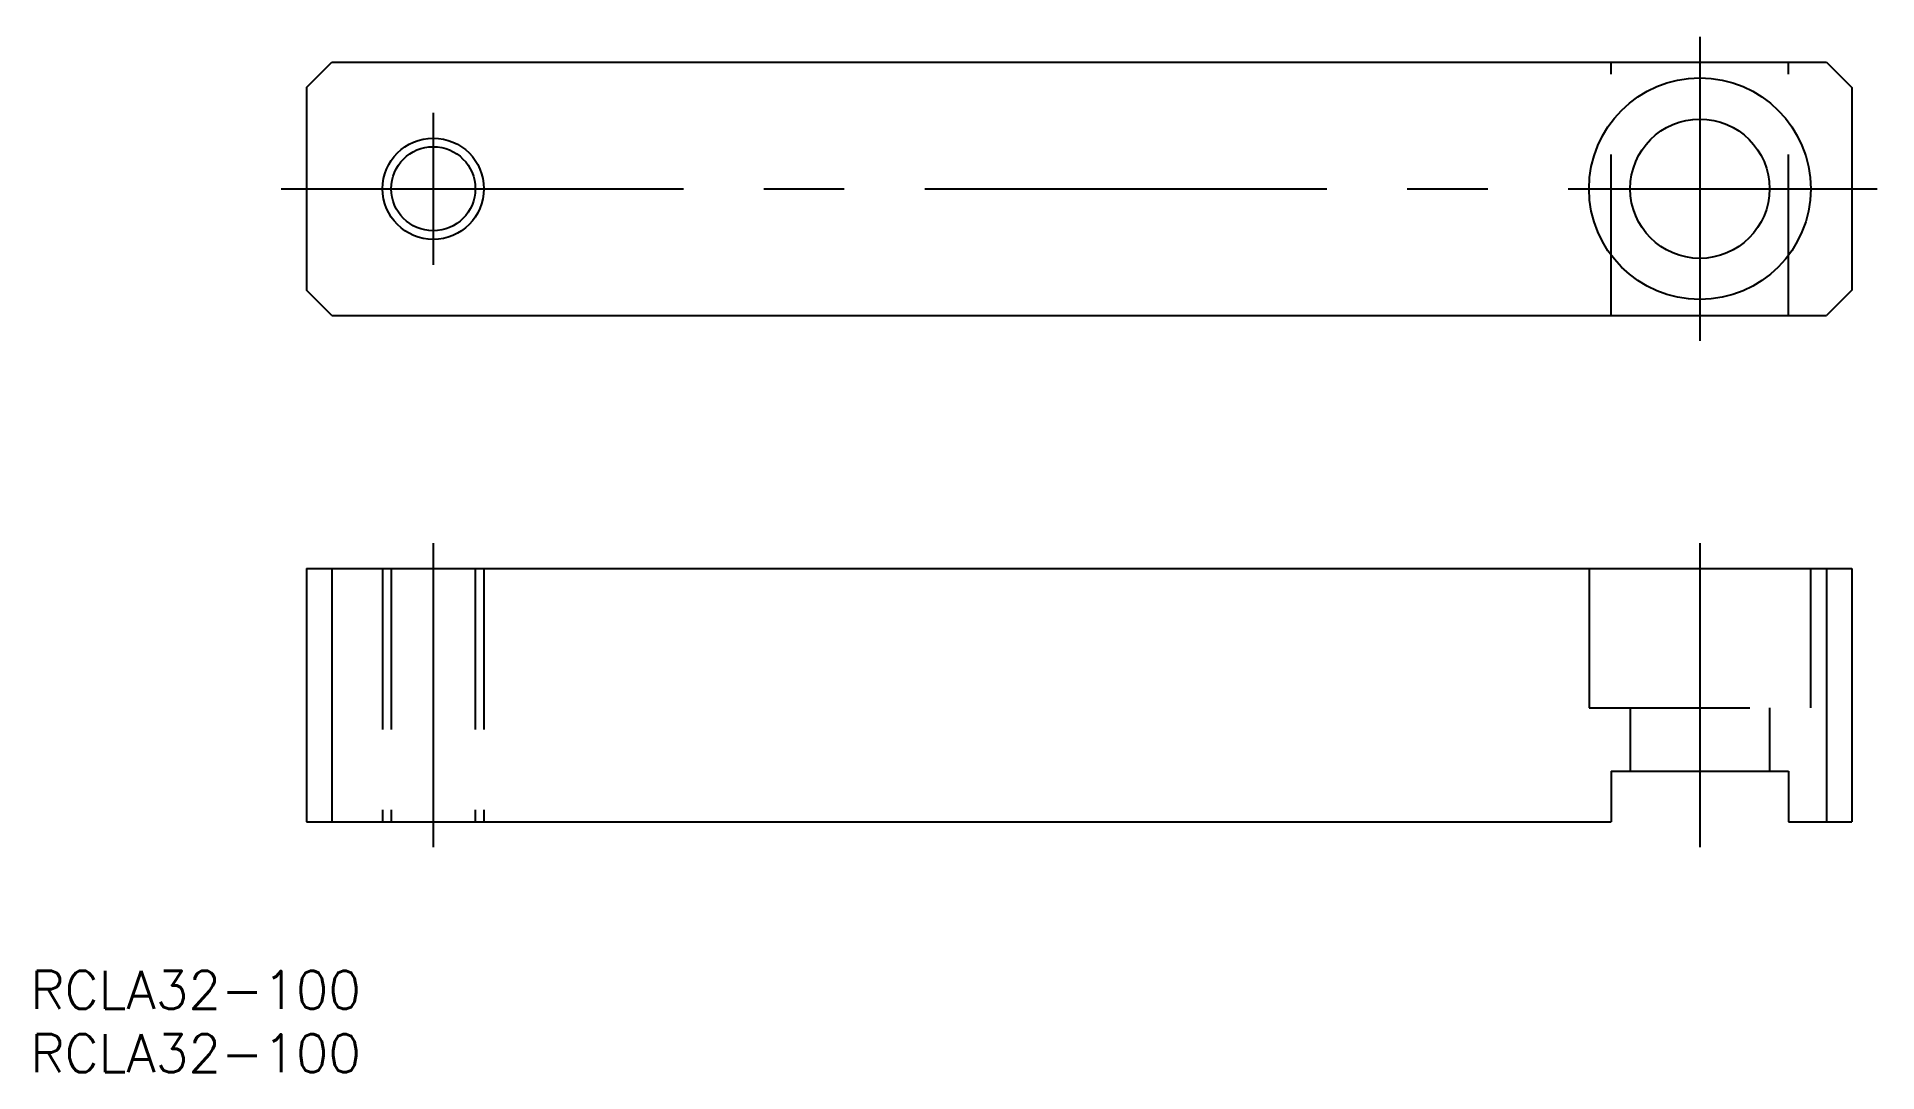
# Model space of a CAD drawing. Extents: x -131 to 14, y -70 to 12.
import ezdxf

# ---------------------------------------------------------------- set-up
doc = ezdxf.new("R2010")
doc.units = 0
doc.linetypes.add('CENTER', pattern=[50.8, 31.75, -6.35, 6.35, -6.35])
doc.linetypes.add('DASHED', pattern=[19.05, 12.7, -6.35])
doc.layers.get('0').update_dxf_attribs({"linetype": 'CONTINUOUS'})
doc.layers.add('CENTER', color=1, linetype='CENTER')
doc.styles.get("Standard").update_dxf_attribs({"font": 'txt.shx', "height": 3, "bigfont": 'bigfont.shx'})

msp = doc.modelspace()

# ---------------------------------------------------------------- linework, layer by layer
at = {"color": 7, "linetype": 'CONTINUOUS'}
for p, q in [((-110, 8), (-108, 10)), ((-108, 10), (10, 10)), ((10, 10), (12, 8)), ((-110, 8), (-110, -8)), ((12, 8), (12, -8)), ((-108, -10), (-110, -8)), ((12, -8), (10, -10)), ((-108, -10), (10, -10)), ((-110, -30), (-110, -50)), ((-110, -30), (12, -30)), ((-108, -30), (-108, -50)), ((10, -30), (10, -50)), ((12, -30), (12, -50)), ((-7, -46), (7, -46)), ((-7, -46), (-7, -50)), ((7, -46), (7, -50)), ((-110, -50), (-7, -50)), ((7, -50), (12, -50))]:
    msp.add_line(p, q, dxfattribs=at)
at = {"color": 3, "linetype": 'DASHED'}
for p, q in [((-7, -10), (-7, 10)), ((7, -10), (7, 10)), ((-104, -30), (-104, -50)), ((-103.32, -30), (-103.32, -50)), ((-96.68, -30), (-96.68, -50)), ((-96, -30), (-96, -50)), ((-8.75, -30), (-8.75, -41)), ((8.75, -41), (8.75, -30)), ((-8.75, -41), (8.75, -41)), ((-5.5, -41), (-5.5, -46)), ((5.5, -41), (5.5, -46))]:
    msp.add_line(p, q, dxfattribs=at)
at = {"color": 7, "linetype": 'CONTINUOUS'}
for centre, radius in [((0, 0), 8.75), ((0, 0), 5.5), ((-100, 0), 3.32)]:
    msp.add_circle(centre, radius, dxfattribs=at)
at = {"color": 3, "linetype": 'CONTINUOUS'}
msp.add_circle((-100, 0), 4, dxfattribs=at)
at = {"layer": 'CENTER', "color": 1, "linetype": 'CENTER'}
for p, q in [((0, 12), (0, -12)), ((-100, 6), (-100, -6)), ((-112, 0), (14, 0)), ((-100, -28), (-100, -52)), ((0, -28), (0, -52))]:
    msp.add_line(p, q, dxfattribs=at)

# ---------------------------------------------------------------- texts
at = {"color": 7, "linetype": 'CONTINUOUS'}
for p in [(-131.81, -64.78), (-131.81, -69.78)]:
    msp.add_text('RCLA32-100', height=3, dxfattribs=at).set_placement(p)

doc.saveas('drawing.dxf')
